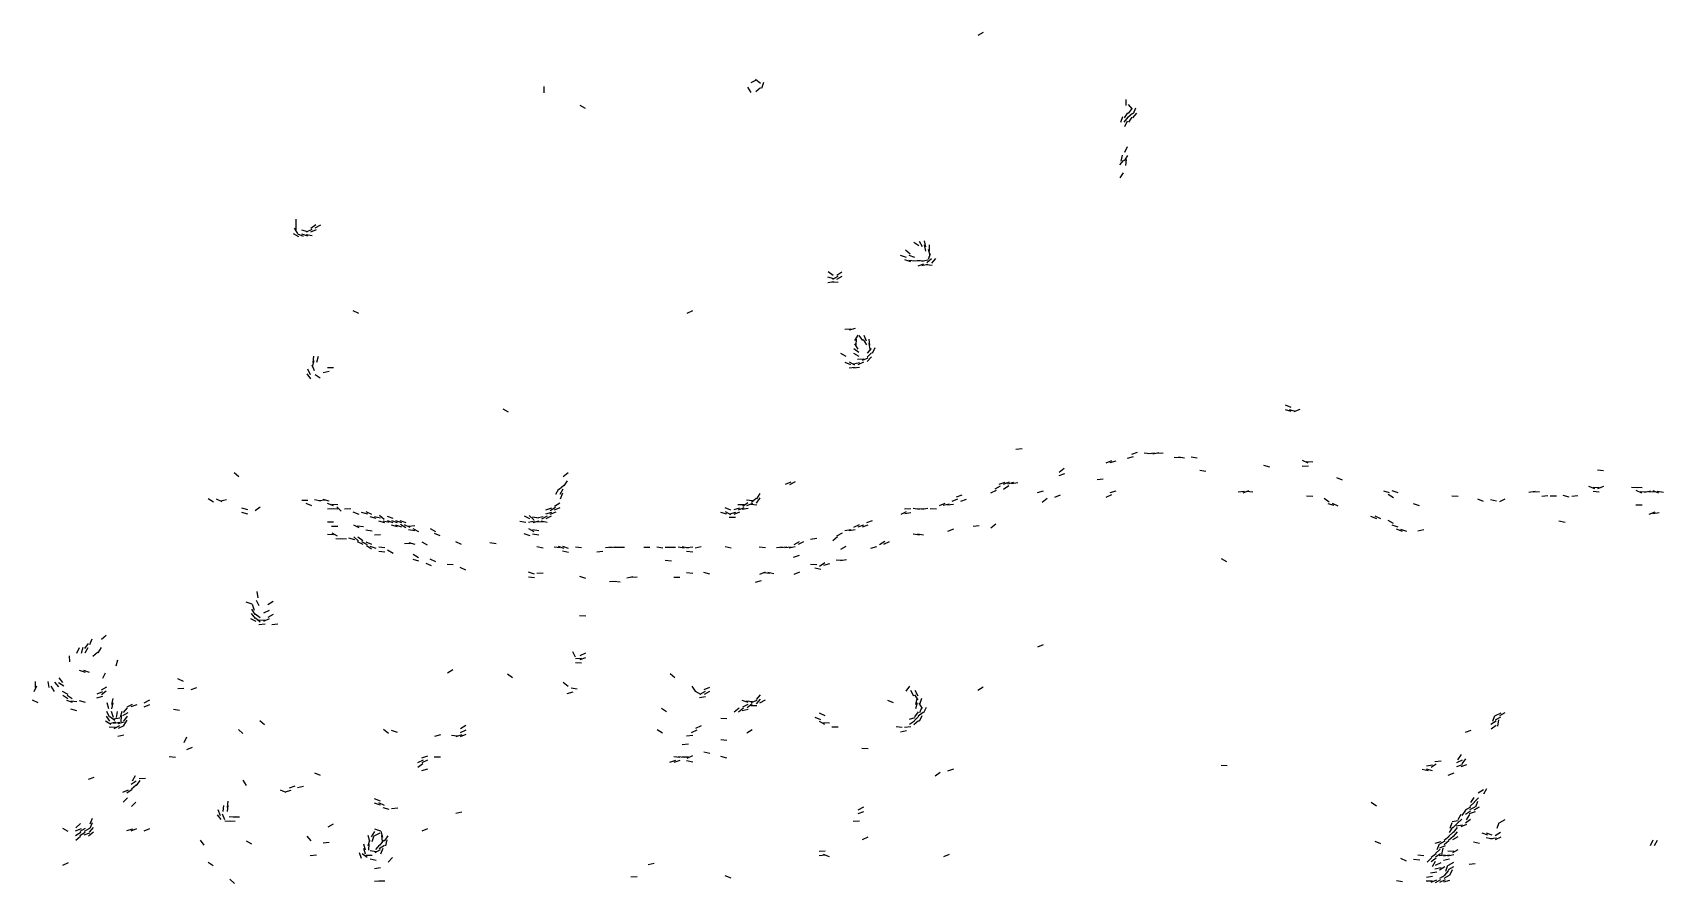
# Model space of a CAD drawing. Extents: x -664598 to -661481, y -979343 to -976126.
# Drawn here: x -663048 to -662285, y -979342 to -978945 of the extents above; entities that cross this region are included whole.
import ezdxf

# ---------------------------------------------------------------- set-up
doc = ezdxf.new("R2010")
doc.units = 0

msp = doc.modelspace()

# ---------------------------------------------------------------- linework, layer by layer
at = {"layer": 'CLIFF'}
for p, q in [((-662603.603, -978944.553), (-662606.157, -978945.927)), ((-662712.19, -978967.862), (-662709.57, -978966.618)), ((-662710.037, -978966.366), (-662707.723, -978968.114)), ((-662706.407, -978967.869), (-662707.353, -978970.611)), ((-662808.885, -978972.69), (-662808.875, -978969.79)), ((-662712.116, -978972.472), (-662713.644, -978970.008)), ((-662707.762, -978970.316), (-662709.998, -978972.164)), ((-662789.612, -978979.943), (-662792.148, -978978.537)), ((-662536.043, -978982.056), (-662537.717, -978984.424)), ((-662536.94, -978975.791), (-662536.82, -978978.689)), ((-662533.762, -978982.316), (-662535.998, -978984.164)), ((-662535.803, -978978.122), (-662533.957, -978980.358)), ((-662534.003, -978980.085), (-662535.757, -978982.395)), ((-662531.927, -978982.148), (-662533.833, -978984.332)), ((-662532.32, -978979.903), (-662533.44, -978982.577)), ((-662538.362, -978983.886), (-662539.398, -978986.594)), ((-662535.973, -978984.108), (-662537.787, -978986.372)), ((-662536.304, -978985.909), (-662537.456, -978988.571)), ((-662534.114, -978984.009), (-662535.646, -978986.471)), ((-662536.23, -978997.944), (-662537.53, -979000.536)), ((-662537.988, -979004.097), (-662539.772, -979006.383)), ((-662538.551, -979001.828), (-662539.209, -979004.652)), ((-662536.128, -979002), (-662537.632, -979004.48)), ((-662536.665, -979003.806), (-662537.095, -979006.674)), ((-662538.056, -979010.047), (-662539.704, -979012.433)), ((-662924.115, -979038.472), (-662925.645, -979036.008)), ((-662924.9, -979036.69), (-662924.86, -979033.79)), ((-662924.877, -979034.69), (-662924.883, -979031.79)), ((-662915.699, -979034.399), (-662918.061, -979036.081)), ((-662913.615, -979034.532), (-662916.145, -979035.948)), ((-662923.606, -979039.932), (-662926.154, -979038.548)), ((-662921.54, -979039.794), (-662924.22, -979038.686)), ((-662919.477, -979037.605), (-662922.283, -979036.875)), ((-662919.497, -979039.677), (-662922.263, -979038.803)), ((-662917.447, -979039.461), (-662920.313, -979039.019)), ((-662917.562, -979036.635), (-662920.198, -979037.845)), ((-662915.527, -979036.718), (-662918.233, -979037.762)), ((-662636.087, -979042.436), (-662633.673, -979044.044)), ((-662633.587, -979041.974), (-662632.173, -979044.506)), ((-662631.169, -979041.819), (-662630.591, -979044.661)), ((-662631.14, -979043.813), (-662630.62, -979046.667)), ((-662628.902, -979043.79), (-662628.858, -979046.69)), ((-662639.513, -979049.724), (-662642.247, -979048.756)), ((-662637.501, -979051.688), (-662640.259, -979050.792)), ((-662637.767, -979048.169), (-662639.993, -979046.311)), ((-662635.439, -979051.398), (-662638.321, -979051.082)), ((-662635.505, -979049.702), (-662638.255, -979048.778)), ((-662633.432, -979051.322), (-662636.328, -979051.158)), ((-662631.441, -979051.416), (-662634.319, -979051.064)), ((-662629.454, -979050.978), (-662632.306, -979051.502)), ((-662627.789, -979050.285), (-662629.971, -979052.195)), ((-662628.38, -979047.879), (-662629.38, -979050.601)), ((-662629.252, -979045.839), (-662628.508, -979048.641)), ((-662625.966, -979050.115), (-662627.794, -979052.365)), ((-662673.503, -979059.693), (-662676.257, -979058.787)), ((-662673.705, -979058.09), (-662676.055, -979056.39)), ((-662671.631, -979058.504), (-662674.129, -979059.976)), ((-662669.633, -979058.5), (-662672.127, -979059.98)), ((-662669.649, -979056.473), (-662672.111, -979058.007)), ((-662631.533, -979052.704), (-662634.227, -979053.776)), ((-662629.475, -979052.882), (-662632.285, -979053.598)), ((-662627.439, -979053.399), (-662630.321, -979053.081)), ((-662673.447, -979061.017), (-662676.313, -979061.463)), ((-662671.431, -979061.295), (-662674.329, -979061.185)), ((-662895.562, -979075.844), (-662898.198, -979074.636)), ((-662739.583, -979074.592), (-662742.177, -979075.888)), ((-662665.431, -979083.2), (-662668.329, -979083.28)), ((-662663.486, -979082.839), (-662666.274, -979083.641)), ((-662663.644, -979088.473), (-662662.116, -979086.007)), ((-662662.986, -979090.686), (-662662.774, -979087.794)), ((-662661.728, -979086.064), (-662660.032, -979088.416)), ((-662659.655, -979088.014), (-662658.105, -979090.466)), ((-662659.472, -979085.916), (-662658.288, -979088.564)), ((-662657.1, -979089.807), (-662656.66, -979092.673)), ((-662657.048, -979087.8), (-662656.712, -979090.68)), ((-662917.04, -979098.681), (-662916.72, -979095.799)), ((-662915.205, -979098.653), (-662914.555, -979095.827)), ((-662667.606, -979095.931), (-662670.154, -979094.549)), ((-662661.643, -979095.997), (-662664.117, -979094.483)), ((-662661.705, -979094.09), (-662664.055, -979092.39)), ((-662662.069, -979092.442), (-662663.691, -979090.038)), ((-662659.431, -979097.182), (-662662.329, -979097.298)), ((-662657.516, -979096.747), (-662660.244, -979097.733)), ((-662655.856, -979094.213), (-662657.904, -979096.267)), ((-662655.904, -979096.168), (-662657.856, -979098.312)), ((-662655.939, -979092.137), (-662657.821, -979094.343)), ((-662654.247, -979091.936), (-662655.513, -979094.544)), ((-662918.026, -979106.412), (-662919.734, -979104.068)), ((-662918.266, -979104.554), (-662919.494, -979101.926)), ((-662916.287, -979102.563), (-662917.473, -979099.917)), ((-662917.224, -979100.648), (-662916.536, -979097.832)), ((-662913.662, -979106.027), (-662916.098, -979104.453)), ((-662909.474, -979102.885), (-662912.286, -979103.595)), ((-662907.43, -979101.253), (-662910.33, -979101.227)), ((-662665.547, -979099.812), (-662668.213, -979098.668)), ((-662663.436, -979101.108), (-662666.324, -979101.372)), ((-662663.616, -979099.95), (-662666.144, -979098.53)), ((-662661.441, -979101.064), (-662664.319, -979101.416)), ((-662661.455, -979098.972), (-662664.305, -979099.508)), ((-662659.563, -979098.633), (-662662.197, -979099.847)), ((-662459.542, -979119.798), (-662462.218, -979118.682)), ((-662825.637, -979121.986), (-662828.123, -979120.494)), ((-662459.499, -979121.682), (-662462.261, -979120.798)), ((-662457.471, -979121.583), (-662460.289, -979120.897)), ((-662455.522, -979120.731), (-662458.238, -979121.749)), ((-662585.439, -979139.081), (-662588.321, -979139.399)), ((-662533.475, -979142.883), (-662536.285, -979143.597)), ((-662531.505, -979140.779), (-662534.255, -979141.701)), ((-662525.437, -979141.386), (-662528.323, -979141.094)), ((-662523.438, -979141.083), (-662526.322, -979141.397)), ((-662521.469, -979140.906), (-662524.291, -979141.574)), ((-662519.431, -979141.197), (-662522.329, -979141.283)), ((-662511.432, -979143.322), (-662514.328, -979143.158)), ((-662509.453, -979143.496), (-662512.307, -979142.984)), ((-662503.46, -979143.535), (-662506.3, -979142.945)), ((-662951.784, -979152.189), (-662953.976, -979150.291)), ((-662797.741, -979150.343), (-662800.019, -979152.137)), ((-662565.496, -979150.806), (-662568.264, -979151.674)), ((-662565.73, -979148.357), (-662568.03, -979150.123)), ((-662543.557, -979144.647), (-662546.203, -979145.833)), ((-662541.475, -979144.88), (-662544.285, -979145.6)), ((-662502.31, -979148.998), (-662499.45, -979149.482)), ((-662469.484, -979147.63), (-662472.276, -979146.85)), ((-662451.431, -979147.194), (-662454.329, -979147.286)), ((-662451.569, -979145.86), (-662454.191, -979144.62)), ((-662449.432, -979145.311), (-662452.328, -979145.169)), ((-662313.439, -979149.401), (-662316.321, -979149.079)), ((-662802.164, -979157.979), (-662803.596, -979160.501)), ((-662799.772, -979156.305), (-662801.988, -979158.175)), ((-662800.158, -979157.983), (-662801.602, -979160.497)), ((-662798.099, -979154.018), (-662799.661, -979156.462)), ((-662693.545, -979154.673), (-662696.215, -979155.807)), ((-662691.579, -979154.6), (-662694.181, -979155.88)), ((-662595.579, -979156.6), (-662598.181, -979157.88)), ((-662593.509, -979154.769), (-662596.251, -979155.711)), ((-662591.52, -979154.736), (-662594.24, -979155.744)), ((-662591.67, -979156.442), (-662594.09, -979158.038)), ((-662589.476, -979154.876), (-662592.284, -979155.604)), ((-662587.444, -979155.037), (-662590.316, -979155.443)), ((-662550.325, -979153.361), (-662547.435, -979153.119)), ((-662435.531, -979153.772), (-662438.229, -979152.708)), ((-662317.514, -979157.725), (-662320.246, -979156.755)), ((-662315.433, -979157.334), (-662318.327, -979157.146)), ((-662313.521, -979156.735), (-662316.239, -979157.745)), ((-662297.432, -979157.313), (-662300.328, -979157.167)), ((-662295.433, -979157.331), (-662298.327, -979157.149)), ((-662963.62, -979163.958), (-662966.14, -979162.522)), ((-662959.548, -979163.813), (-662962.212, -979162.667)), ((-662957.479, -979162.866), (-662960.281, -979163.614)), ((-662919.43, -979163.225), (-662922.33, -979163.255)), ((-662917.552, -979165.822), (-662920.208, -979164.658)), ((-662913.454, -979163.504), (-662916.306, -979162.976)), ((-662911.435, -979163.12), (-662914.325, -979163.36)), ((-662909.481, -979163.619), (-662912.279, -979162.861)), ((-662907.531, -979165.772), (-662910.229, -979164.708)), ((-662905.433, -979165.339), (-662908.327, -979165.141)), ((-662801.637, -979164.493), (-662804.123, -979165.987)), ((-662800.348, -979159.891), (-662801.412, -979162.589)), ((-662715.43, -979165.24), (-662718.33, -979165.24)), ((-662713.711, -979164.382), (-662716.049, -979166.098)), ((-662711.443, -979163.436), (-662714.317, -979163.044)), ((-662711.542, -979164.68), (-662714.218, -979165.8)), ((-662709.437, -979165.386), (-662712.323, -979165.094)), ((-662709.794, -979162.28), (-662711.966, -979164.2)), ((-662708.057, -979162.047), (-662709.703, -979164.433)), ((-662708.137, -979159.995), (-662709.623, -979162.485)), ((-662621.551, -979164.66), (-662624.209, -979165.82)), ((-662619.471, -979164.897), (-662622.289, -979165.583)), ((-662617.442, -979165.057), (-662620.318, -979165.423)), ((-662615.538, -979162.691), (-662618.222, -979163.789)), ((-662613.522, -979160.731), (-662616.238, -979161.749)), ((-662611.525, -979162.724), (-662614.235, -979163.756)), ((-662597.589, -979158.579), (-662600.171, -979159.901)), ((-662575.473, -979158.888), (-662578.287, -979159.592)), ((-662573.742, -979162.342), (-662576.018, -979164.138)), ((-662567.539, -979160.687), (-662570.221, -979161.793)), ((-662543.552, -979160.657), (-662546.208, -979161.823)), ((-662541.475, -979158.88), (-662544.285, -979159.6)), ((-662481.442, -979159.053), (-662484.318, -979159.427)), ((-662479.543, -979158.68), (-662482.217, -979159.8)), ((-662477.439, -979159.404), (-662480.321, -979159.076)), ((-662449.432, -979161.313), (-662452.328, -979161.167)), ((-662441.71, -979164.097), (-662444.05, -979162.383)), ((-662439.489, -979165.65), (-662442.271, -979164.83)), ((-662437.579, -979165.881), (-662440.181, -979164.599)), ((-662413.487, -979159.644), (-662416.273, -979158.836)), ((-662411.626, -979161.969), (-662414.134, -979160.511)), ((-662409.509, -979159.713), (-662412.251, -979158.767)), ((-662399.503, -979165.693), (-662402.257, -979164.787)), ((-662381.431, -979161.305), (-662384.329, -979161.175)), ((-662369.535, -979163.781), (-662372.225, -979162.699)), ((-662363.464, -979163.551), (-662366.296, -979162.929)), ((-662359.586, -979162.586), (-662362.174, -979163.894)), ((-662345.447, -979159.018), (-662348.313, -979159.462)), ((-662343.431, -979159.198), (-662346.329, -979159.282)), ((-662339.443, -979161.047), (-662342.317, -979161.433)), ((-662335.43, -979161.214), (-662338.33, -979161.266)), ((-662329.486, -979161.639), (-662332.274, -979160.841)), ((-662325.442, -979161.051), (-662328.318, -979161.429)), ((-662315.439, -979159.405), (-662318.321, -979159.075)), ((-662298.33, -979165.24), (-662295.43, -979165.24)), ((-662295.557, -979159.834), (-662298.203, -979158.646)), ((-662293.433, -979159.333), (-662296.327, -979159.147)), ((-662291.466, -979158.918), (-662294.294, -979159.562)), ((-662289.432, -979159.155), (-662292.328, -979159.325)), ((-662287.527, -979159.763), (-662290.233, -979158.717)), ((-662285.453, -979159.496), (-662288.307, -979158.984)), ((-662947.468, -979167.572), (-662950.292, -979166.908)), ((-662947.493, -979169.661), (-662950.267, -979168.819)), ((-662941.716, -979166.375), (-662944.044, -979168.105)), ((-662910.33, -979173.227), (-662907.43, -979173.253)), ((-662907.431, -979167.192), (-662910.329, -979167.288)), ((-662905.43, -979167.261), (-662908.33, -979167.219)), ((-662903.868, -979168.279), (-662905.892, -979166.201)), ((-662899.43, -979167.225), (-662902.33, -979167.255)), ((-662895.517, -979169.734), (-662898.243, -979168.746)), ((-662891.468, -979169.568), (-662894.292, -979168.912)), ((-662889.569, -979169.86), (-662892.191, -979168.62)), ((-662887.484, -979171.63), (-662890.276, -979170.85)), ((-662885.46, -979171.535), (-662888.3, -979170.945)), ((-662883.487, -979173.644), (-662886.273, -979172.836)), ((-662883.766, -979172.168), (-662885.994, -979170.312)), ((-662881.465, -979173.559), (-662884.295, -979172.921)), ((-662879.489, -979173.649), (-662882.271, -979172.831)), ((-662879.519, -979171.739), (-662882.241, -979170.741)), ((-662877.508, -979173.709), (-662880.252, -979172.771)), ((-662875.5, -979173.685), (-662878.26, -979172.795)), ((-662873.491, -979173.656), (-662876.269, -979172.824)), ((-662817.449, -979173.474), (-662820.311, -979173.006)), ((-662815.589, -979171.899), (-662818.171, -979170.581)), ((-662813.456, -979172.966), (-662816.304, -979173.514)), ((-662813.839, -979172.25), (-662815.921, -979170.23)), ((-662811.445, -979171.45), (-662814.315, -979171.03)), ((-662811.487, -979172.838), (-662814.273, -979173.642)), ((-662809.433, -979173.329), (-662812.327, -979173.151)), ((-662809.462, -979170.936), (-662812.298, -979171.544)), ((-662807.466, -979173.559), (-662810.294, -979172.921)), ((-662807.599, -979170.561), (-662810.161, -979171.919)), ((-662805.498, -979168.8), (-662808.262, -979169.68)), ((-662805.506, -979166.775), (-662808.254, -979167.705)), ((-662805.584, -979170.589), (-662808.176, -979171.891)), ((-662803.537, -979168.693), (-662806.223, -979169.787)), ((-662803.664, -979166.45), (-662806.096, -979168.03)), ((-662801.538, -979166.691), (-662804.222, -979167.789)), ((-662723.472, -979169.588), (-662726.288, -979168.892)), ((-662721.552, -979167.821), (-662724.208, -979166.659)), ((-662721.612, -979169.944), (-662724.148, -979168.536)), ((-662719.43, -979171.247), (-662722.33, -979171.233)), ((-662719.47, -979168.903), (-662722.29, -979169.577)), ((-662717.502, -979166.79), (-662720.258, -979167.69)), ((-662717.559, -979168.642), (-662720.201, -979169.838)), ((-662715.54, -979166.685), (-662718.22, -979167.795)), ((-662713.456, -979166.967), (-662716.304, -979167.513)), ((-662655.513, -979172.757), (-662658.247, -979173.723)), ((-662639.575, -979168.608), (-662642.185, -979169.872)), ((-662637.436, -979167.105), (-662640.324, -979167.375)), ((-662637.442, -979169.054), (-662640.318, -979169.426)), ((-662633.441, -979167.422), (-662636.319, -979167.058)), ((-662631.432, -979167.156), (-662634.328, -979167.324)), ((-662629.456, -979166.967), (-662632.304, -979167.513)), ((-662625.43, -979167.272), (-662628.33, -979167.208)), ((-662419.53, -979171.769), (-662422.23, -979170.711)), ((-662417.568, -979171.857), (-662420.192, -979170.623)), ((-662411.607, -979173.934), (-662414.153, -979172.546)), ((-662331.454, -979173.505), (-662334.306, -979172.975)), ((-662289.524, -979168.727), (-662292.236, -979169.753)), ((-662287.449, -979169.004), (-662290.311, -979169.476)), ((-662907.436, -979179.376), (-662910.324, -979179.104)), ((-662908.329, -979175.176), (-662905.431, -979175.304)), ((-662905.644, -979179.998), (-662908.116, -979178.482)), ((-662903.431, -979181.278), (-662906.329, -979181.202)), ((-662901.432, -979181.318), (-662904.328, -979181.162)), ((-662897.5, -979181.684), (-662900.26, -979180.796)), ((-662898.177, -979174.591), (-662895.583, -979175.889)), ((-662895.797, -979182.204), (-662897.963, -979180.276)), ((-662896.326, -979175.131), (-662893.434, -979175.349)), ((-662893.711, -979182.098), (-662896.049, -979180.382)), ((-662892.314, -979177.025), (-662889.446, -979177.455)), ((-662888.326, -979179.346), (-662885.434, -979179.134)), ((-662877.485, -979175.634), (-662880.275, -979174.846)), ((-662875.514, -979175.725), (-662878.246, -979174.755)), ((-662873.644, -979175.998), (-662876.116, -979174.482)), ((-662871.564, -979175.849), (-662874.196, -979174.631)), ((-662869.433, -979175.145), (-662872.327, -979175.335)), ((-662869.452, -979177.493), (-662872.308, -979176.987)), ((-662867.611, -979177.942), (-662870.149, -979176.538)), ((-662859.629, -979177.974), (-662862.131, -979176.506)), ((-662857.534, -979179.779), (-662860.226, -979178.701)), ((-662815.512, -979179.721), (-662818.248, -979178.759)), ((-662813.605, -979177.931), (-662816.155, -979176.549)), ((-662811.444, -979179.442), (-662814.316, -979179.038)), ((-662811.449, -979177.473), (-662814.311, -979177.007)), ((-662681.446, -979181.026), (-662684.314, -979181.454)), ((-662671.768, -979180.309), (-662673.992, -979182.171)), ((-662669.586, -979178.585), (-662672.174, -979179.895)), ((-662665.454, -979176.977), (-662668.306, -979177.503)), ((-662663.447, -979177.016), (-662666.313, -979177.464)), ((-662661.571, -979174.616), (-662664.189, -979175.864)), ((-662659.517, -979174.747), (-662662.243, -979175.733)), ((-662657.511, -979174.763), (-662660.249, -979175.717)), ((-662633.44, -979179.413), (-662636.32, -979179.067)), ((-662631.441, -979179.42), (-662634.319, -979179.06)), ((-662617.543, -979176.678), (-662620.217, -979177.802)), ((-662605.436, -979175.11), (-662608.324, -979175.37)), ((-662597.734, -979174.351), (-662600.026, -979176.129)), ((-662409.524, -979175.753), (-662412.236, -979174.727)), ((-662407.525, -979177.755), (-662410.235, -979176.725)), ((-662405.515, -979177.731), (-662408.245, -979176.749)), ((-662397.458, -979176.958), (-662400.302, -979177.522)), ((-662893.561, -979183.843), (-662896.199, -979182.637)), ((-662891.595, -979183.912), (-662894.165, -979182.568)), ((-662889.546, -979183.807), (-662892.214, -979182.673)), ((-662889.665, -979186.032), (-662892.095, -979184.448)), ((-662887.505, -979185.7), (-662890.255, -979184.78)), ((-662883.434, -979187.353), (-662886.326, -979187.127)), ((-662883.439, -979185.402), (-662886.321, -979185.078)), ((-662879.621, -979187.96), (-662882.139, -979186.52)), ((-662874.329, -979183.303), (-662871.431, -979183.177)), ((-662872.287, -979182.888), (-662869.473, -979183.592)), ((-662867.632, -979189.979), (-662870.128, -979188.501)), ((-662866.162, -979182.563), (-662863.598, -979183.917)), ((-662847.583, -979183.888), (-662850.177, -979182.592)), ((-662831.448, -979183.47), (-662834.312, -979183.01)), ((-662809.457, -979185.518), (-662812.303, -979184.962)), ((-662801.443, -979185.435), (-662804.317, -979185.045)), ((-662799.514, -979185.728), (-662802.246, -979184.752)), ((-662797.48, -979187.617), (-662800.28, -979186.863)), ((-662797.498, -979185.678), (-662800.262, -979184.802)), ((-662791.445, -979185.451), (-662794.315, -979185.029)), ((-662781.442, -979187.055), (-662784.318, -979187.425)), ((-662777.439, -979185.08), (-662780.321, -979185.4)), ((-662775.433, -979185.141), (-662778.327, -979185.339)), ((-662773.431, -979185.184), (-662776.329, -979185.296)), ((-662771.431, -979185.186), (-662774.329, -979185.294)), ((-662759.431, -979185.189), (-662762.329, -979185.291)), ((-662753.449, -979185.473), (-662756.311, -979185.007)), ((-662749.43, -979185.243), (-662752.33, -979185.237)), ((-662747.43, -979185.211), (-662750.33, -979185.269)), ((-662743.448, -979185.468), (-662746.312, -979185.012)), ((-662741.452, -979185.494), (-662744.308, -979184.986)), ((-662739.436, -979187.376), (-662742.324, -979187.104)), ((-662739.445, -979185.031), (-662742.315, -979185.449)), ((-662735.454, -979184.977), (-662738.306, -979185.503)), ((-662721.478, -979185.609), (-662724.282, -979184.871)), ((-662705.436, -979185.377), (-662708.324, -979185.103)), ((-662697.445, -979185.034), (-662700.315, -979185.446)), ((-662695.435, -979185.126), (-662698.325, -979185.354)), ((-662693.44, -979185.074), (-662696.32, -979185.406)), ((-662691.466, -979184.92), (-662694.294, -979185.56)), ((-662692.261, -979189.681), (-662689.499, -979188.799)), ((-662689.608, -979182.544), (-662692.152, -979183.936)), ((-662687.571, -979182.616), (-662690.189, -979183.864)), ((-662670.143, -979185.952), (-662667.617, -979184.528)), ((-662653.481, -979184.859), (-662656.279, -979185.621)), ((-662649.665, -979182.449), (-662652.095, -979184.031)), ((-662647.555, -979182.651), (-662650.205, -979183.829)), ((-662867.489, -979191.649), (-662870.271, -979190.831)), ((-662861.561, -979193.842), (-662864.199, -979192.638)), ((-662859.572, -979191.866), (-662862.188, -979190.614)), ((-662851.436, -979193.367), (-662854.324, -979193.113)), ((-662845.566, -979195.853), (-662848.194, -979194.627)), ((-662752.322, -979191.085), (-662749.438, -979191.395)), ((-662681.433, -979193.336), (-662684.327, -979193.144)), ((-662679.458, -979195.526), (-662682.302, -979194.954)), ((-662677.671, -979192.44), (-662680.089, -979194.04)), ((-662675.485, -979192.843), (-662678.275, -979193.637)), ((-662669.43, -979191.27), (-662672.33, -979191.21)), ((-662667.45, -979191.003), (-662670.31, -979191.477)), ((-662489.595, -979191.912), (-662492.165, -979190.568)), ((-662813.441, -979199.418), (-662816.319, -979199.062)), ((-662813.523, -979197.751), (-662816.237, -979196.729)), ((-662809.431, -979197.179), (-662812.329, -979197.301)), ((-662789.517, -979199.736), (-662792.243, -979198.744)), ((-662775.431, -979201.179), (-662778.329, -979201.301)), ((-662773.44, -979201.412), (-662776.32, -979201.068)), ((-662767.451, -979198.995), (-662770.309, -979199.485)), ((-662765.432, -979199.166), (-662768.328, -979199.314)), ((-662745.43, -979199.23), (-662748.33, -979199.25)), ((-662739.434, -979197.346), (-662742.326, -979197.134)), ((-662731.479, -979197.613), (-662734.281, -979196.867)), ((-662707.486, -979200.842), (-662710.274, -979201.638)), ((-662705.533, -979196.703), (-662708.227, -979197.777)), ((-662703.435, -979197.362), (-662706.325, -979197.118)), ((-662701.453, -979197.498), (-662704.307, -979196.982)), ((-662689.529, -979196.712), (-662692.231, -979197.768)), ((-662945.494, -979211.667), (-662948.266, -979210.813)), ((-662944.435, -979214.62), (-662945.325, -979211.86)), ((-662942.21, -979212.526), (-662943.55, -979209.954)), ((-662942.652, -979208.672), (-662943.108, -979205.808)), ((-662935.622, -979210.518), (-662938.138, -979211.962)), ((-662943.574, -979219.869), (-662946.186, -979218.611)), ((-662943.962, -979218.362), (-662945.798, -979216.118)), ((-662944.105, -979216.466), (-662945.655, -979214.014)), ((-662941.69, -979218.068), (-662944.07, -979216.412)), ((-662941.762, -979220.163), (-662943.998, -979218.317)), ((-662939.432, -979219.325), (-662942.328, -979219.155)), ((-662937.56, -979218.639), (-662940.2, -979219.841)), ((-662937.563, -979214.634), (-662940.197, -979215.846)), ((-662935.633, -979216.5), (-662938.127, -979217.98)), ((-662789.432, -979217.323), (-662792.328, -979217.157)), ((-663013.784, -979226.29), (-663015.976, -979228.19)), ((-662939.436, -979221.106), (-662942.324, -979221.374)), ((-662933.439, -979221.075), (-662936.321, -979221.405)), ((-663027.47, -979234.565), (-663026.29, -979231.915)), ((-663025.276, -979234.635), (-663024.484, -979231.845)), ((-663023.709, -979232.429), (-663022.051, -979230.051)), ((-663023.565, -979234.518), (-663022.195, -979231.962)), ((-663021.356, -979230.61), (-663020.404, -979227.87)), ((-663017.783, -979234.292), (-663019.977, -979236.188)), ((-663016.099, -979232.018), (-663017.661, -979234.462)), ((-662794.241, -979236.542), (-662795.519, -979233.938)), ((-662789.546, -979234.671), (-662792.214, -979235.809)), ((-662575.556, -979230.649), (-662578.204, -979231.831)), ((-663030.837, -979238.689), (-663030.923, -979235.791)), ((-663008.468, -979237.85), (-663009.292, -979240.63)), ((-662791.433, -979237.151), (-662794.327, -979237.329)), ((-662791.434, -979239.346), (-662794.326, -979239.134)), ((-662789.526, -979236.722), (-662792.234, -979237.758)), ((-663047.485, -979252.558), (-663046.275, -979249.922)), ((-663046.857, -979250.69), (-663046.903, -979247.79)), ((-663041.143, -979247.814), (-663040.617, -979250.666)), ((-663039.622, -979249.994), (-663038.138, -979252.486)), ((-663035.972, -979250.37), (-663037.788, -979248.11)), ((-663033.632, -979249.978), (-663036.128, -979248.502)), ((-663034.005, -979248.396), (-663035.755, -979246.084)), ((-663023.512, -979243.721), (-663026.248, -979242.759)), ((-663021.514, -979243.727), (-663024.246, -979242.753)), ((-663014.2, -979243.959), (-663015.56, -979246.521)), ((-662977.561, -979247.843), (-662980.199, -979246.637)), ((-662851.651, -979242.47), (-662854.109, -979244.01)), ((-662823.702, -979246.086), (-662826.058, -979244.394)), ((-662797.774, -979250.178), (-662799.986, -979248.302)), ((-662747.761, -979246.162), (-662749.999, -979244.318)), ((-662738.076, -979252.446), (-662739.684, -979250.034)), ((-662638.017, -979250.075), (-662639.743, -979252.405)), ((-663045.568, -979257.856), (-663048.192, -979256.624)), ((-663031.617, -979253.953), (-663034.143, -979252.527)), ((-663031.666, -979256.033), (-663034.094, -979254.447)), ((-663029.502, -979257.691), (-663032.258, -979256.789)), ((-663029.654, -979256.014), (-663032.106, -979254.466)), ((-663027.442, -979257.426), (-663030.318, -979257.054)), ((-663023.475, -979257.6), (-663026.285, -979256.88)), ((-663015.481, -979254.858), (-663018.279, -979255.622)), ((-663015.536, -979252.697), (-663018.224, -979253.783)), ((-663013.628, -979250.509), (-663016.132, -979251.971)), ((-663013.731, -979252.355), (-663016.029, -979254.125)), ((-663011.166, -979258.661), (-663010.594, -979255.819)), ((-662993.598, -979256.563), (-662996.162, -979257.917)), ((-662977.432, -979251.165), (-662980.328, -979251.315)), ((-662971.511, -979250.763), (-662974.249, -979251.717)), ((-662795.476, -979252.877), (-662798.284, -979253.603)), ((-662793.446, -979251.456), (-662796.314, -979251.024)), ((-662735.596, -979253.913), (-662738.164, -979252.567)), ((-662733.458, -979254.955), (-662736.302, -979255.525)), ((-662733.584, -979252.59), (-662736.176, -979253.89)), ((-662731.547, -979250.669), (-662734.213, -979251.811)), ((-662731.587, -979252.583), (-662734.173, -979253.897)), ((-662713.493, -979257.662), (-662716.267, -979256.818)), ((-662711.44, -979257.408), (-662714.32, -979257.072)), ((-662709.535, -979256.699), (-662712.225, -979257.781)), ((-662707.939, -979254.137), (-662709.821, -979256.343)), ((-662707.947, -979256.13), (-662709.813, -979258.35)), ((-662705.599, -979256.561), (-662708.161, -979257.919)), ((-662645.542, -979257.798), (-662648.218, -979256.682)), ((-662637.541, -979251.95), (-662636.219, -979254.53)), ((-662635.663, -979254.019), (-662634.097, -979256.461)), ((-662635.53, -979251.944), (-662634.23, -979254.536)), ((-662634.577, -979255.822), (-662635.183, -979258.658)), ((-662632.421, -979255.864), (-662633.339, -979258.616)), ((-662603.673, -979250.437), (-662606.087, -979252.043)), ((-663027.48, -979261.617), (-663030.28, -979260.863)), ((-663012.124, -979266.478), (-663013.636, -979264.002)), ((-663012.293, -979264.566), (-663013.467, -979261.914)), ((-663012.495, -979260.638), (-663013.265, -979257.842)), ((-663009.749, -979266.148), (-663012.011, -979264.332)), ((-663010.409, -979264.611), (-663011.351, -979261.869)), ((-663011.176, -979260.66), (-663010.584, -979257.82)), ((-663007.445, -979265.031), (-663010.315, -979265.449)), ((-663008.625, -979261.813), (-663009.135, -979264.667)), ((-663006.487, -979261.844), (-663007.273, -979264.636)), ((-663006.796, -979263.792), (-663006.964, -979266.688)), ((-663003.6, -979262.558), (-663006.16, -979263.922)), ((-663003.984, -979260.1), (-663005.776, -979262.38)), ((-663004.012, -979264.078), (-663005.748, -979266.402)), ((-663001.561, -979258.637), (-663004.199, -979259.843)), ((-662999.501, -979258.793), (-663002.259, -979259.687)), ((-662993.537, -979258.694), (-662996.223, -979259.786)), ((-662979.448, -979261.47), (-662982.312, -979261.01)), ((-662751.676, -979262.048), (-662754.084, -979260.432)), ((-662723.431, -979265.282), (-662726.329, -979265.198)), ((-662717.746, -979260.336), (-662720.014, -979262.144)), ((-662715.748, -979260.334), (-662718.012, -979262.146)), ((-662713.462, -979260.935), (-662716.298, -979261.545)), ((-662713.607, -979258.546), (-662716.153, -979259.934)), ((-662711.717, -979258.374), (-662714.043, -979260.106)), ((-662709.43, -979259.26), (-662712.33, -979259.22)), ((-662679.523, -979265.75), (-662682.237, -979264.73)), ((-662677.57, -979263.861), (-662680.19, -979262.619)), ((-662635.493, -979264.817), (-662638.267, -979265.663)), ((-662633.865, -979264.205), (-662635.895, -979266.275)), ((-662634.051, -979262.05), (-662635.709, -979264.43)), ((-662634.549, -979257.828), (-662635.211, -979260.652)), ((-662631.712, -979262.381), (-662634.048, -979264.099)), ((-662633.643, -979258.007), (-662632.117, -979260.473)), ((-662632.301, -979263.911), (-662633.459, -979266.569)), ((-662632.324, -979259.901), (-662633.436, -979262.579)), ((-662630.205, -979259.957), (-662631.555, -979262.523)), ((-662364.366, -979263.884), (-662365.394, -979266.596)), ((-662361.558, -979262.644), (-662364.202, -979263.836)), ((-662361.62, -979264.522), (-662364.14, -979265.958)), ((-662359.624, -979262.515), (-662362.136, -979263.965)), ((-663011.663, -979268.028), (-663014.097, -979266.452)), ((-663009.432, -979269.319), (-663012.328, -979269.161)), ((-663009.468, -979266.908), (-663012.292, -979267.572)), ((-663007.445, -979267.029), (-663010.315, -979267.451)), ((-663007.612, -979268.537), (-663010.148, -979269.943)), ((-663005.456, -979272.965), (-663008.304, -979273.515)), ((-663005.501, -979266.793), (-663008.259, -979267.687)), ((-663005.56, -979268.639), (-663008.2, -979269.841)), ((-663004.124, -979266.003), (-663005.636, -979268.477)), ((-662949.806, -979272.214), (-662951.954, -979270.266)), ((-662939.767, -979268.169), (-662941.993, -979266.311)), ((-662881.732, -979272.126), (-662884.028, -979270.354)), ((-662877.495, -979271.669), (-662880.265, -979270.811)), ((-662857.487, -979272.837), (-662860.273, -979273.643)), ((-662847.49, -979272.829), (-662850.27, -979273.651)), ((-662845.535, -979272.698), (-662848.225, -979273.782)), ((-662845.578, -979270.602), (-662848.182, -979271.878)), ((-662845.642, -979268.486), (-662848.118, -979269.994)), ((-662753.627, -979271.969), (-662756.133, -979270.511)), ((-662737.584, -979270.591), (-662740.176, -979271.889)), ((-662735.564, -979268.632), (-662738.196, -979269.848)), ((-662711.685, -979270.419), (-662714.075, -979272.061)), ((-662677.595, -979267.911), (-662680.165, -979266.569)), ((-662675.432, -979267.316), (-662678.328, -979267.164)), ((-662671.43, -979269.224), (-662674.33, -979269.256)), ((-662641.441, -979269.42), (-662644.319, -979269.06)), ((-662639.477, -979270.873), (-662642.283, -979271.607)), ((-662637.439, -979269.075), (-662640.321, -979269.405)), ((-662635.659, -979266.458), (-662638.101, -979268.022)), ((-662633.774, -979266.303), (-662635.986, -979268.177)), ((-662375.529, -979270.714), (-662378.231, -979271.766)), ((-662363.65, -979266.472), (-662366.11, -979268.008)), ((-662363.696, -979268.403), (-662366.064, -979270.077)), ((-662362.65, -979265.808), (-662363.11, -979268.672)), ((-662976.269, -979273.925), (-662977.491, -979276.555)), ((-662973.539, -979278.689), (-662976.221, -979279.791)), ((-662849.435, -979273.366), (-662852.325, -979273.114)), ((-662741.438, -979277.086), (-662744.322, -979277.394)), ((-662739.442, -979273.051), (-662742.318, -979273.429)), ((-662723.438, -979275.396), (-662726.322, -979275.084)), ((-662657.433, -979279.333), (-662660.327, -979279.147)), ((-662981.439, -979283.399), (-662984.321, -979283.081)), ((-662865.558, -979284.644), (-662868.202, -979285.836)), ((-662865.683, -979286.422), (-662868.077, -979288.058)), ((-662863.518, -979282.742), (-662866.242, -979283.738)), ((-662863.562, -979284.635), (-662866.198, -979285.845)), ((-662857.43, -979283.271), (-662860.33, -979283.209)), ((-662747.495, -979284.811), (-662750.265, -979285.669)), ((-662745.436, -979283.368), (-662748.324, -979283.112)), ((-662745.497, -979284.806), (-662748.263, -979285.674)), ((-662743.433, -979283.332), (-662746.327, -979283.148)), ((-662741.431, -979283.282), (-662744.329, -979283.198)), ((-662739.458, -979285.523), (-662742.302, -979284.957)), ((-662739.586, -979282.585), (-662742.174, -979283.895)), ((-662731.461, -979281.538), (-662734.299, -979280.942)), ((-662723.486, -979283.64), (-662726.274, -979282.84)), ((-662489.434, -979287.345), (-662492.326, -979287.135)), ((-662393.444, -979287.039), (-662396.316, -979287.441)), ((-662391.676, -979286.432), (-662394.084, -979288.048)), ((-662389.446, -979285.026), (-662392.314, -979285.454)), ((-662379.512, -979286.76), (-662382.248, -979287.72)), ((-662379.563, -979284.633), (-662382.197, -979285.847)), ((-662380.043, -979282.056), (-662381.717, -979284.424)), ((-662377.509, -979286.768), (-662380.251, -979287.712)), ((-662378.023, -979284.071), (-662379.737, -979286.409)), ((-663019.501, -979292.791), (-663022.259, -979293.689)), ((-662999.689, -979294.414), (-663002.071, -979296.066)), ((-663000.154, -979291.985), (-663001.606, -979294.495)), ((-662998.02, -979294.072), (-662999.74, -979296.408)), ((-662995.431, -979293.186), (-662998.329, -979293.294)), ((-662948.109, -979296.468), (-662949.651, -979294.012)), ((-662913.529, -979291.766), (-662916.231, -979290.714)), ((-662863.472, -979288.894), (-662866.288, -979289.586)), ((-662623.758, -979290.322), (-662626.002, -979292.158)), ((-662617.504, -979288.783), (-662620.256, -979289.697)), ((-662395.465, -979289.555), (-662398.295, -979288.925)), ((-662393.474, -979289.593), (-662396.286, -979288.887)), ((-662383.532, -979290.706), (-662386.228, -979291.774)), ((-663003.538, -979298.691), (-663006.222, -979299.789)), ((-663003.875, -979302.195), (-663005.885, -979304.285)), ((-663001.705, -979298.39), (-663004.055, -979300.09)), ((-662999.758, -979296.321), (-663002.002, -979298.159)), ((-662929.549, -979299.815), (-662932.211, -979298.665)), ((-662927.476, -979298.876), (-662930.284, -979299.604)), ((-662925.489, -979296.831), (-662928.271, -979297.649)), ((-662921.474, -979296.884), (-662924.286, -979297.596)), ((-662885.533, -979303.777), (-662888.227, -979302.703)), ((-662374.089, -979302.025), (-662375.671, -979304.455)), ((-662371.879, -979302.191), (-662373.881, -979304.289)), ((-662369.634, -979298.499), (-662372.126, -979299.981)), ((-662368.108, -979298.012), (-662369.652, -979300.468)), ((-662999.84, -979304.23), (-663001.92, -979306.25)), ((-662959.969, -979312.368), (-662961.791, -979310.112)), ((-662960.39, -979310.605), (-662961.37, -979307.875)), ((-662958.327, -979312.58), (-662959.433, -979309.9)), ((-662958.998, -979308.685), (-662958.762, -979305.795)), ((-662957.059, -979306.679), (-662956.701, -979303.801)), ((-662957.014, -979308.684), (-662956.746, -979305.796)), ((-662885.507, -979305.706), (-662888.253, -979304.774)), ((-662883.558, -979305.836), (-662886.202, -979304.644)), ((-662881.484, -979307.63), (-662884.276, -979306.85)), ((-662877.439, -979307.078), (-662880.321, -979307.402)), ((-662847.458, -979308.959), (-662850.302, -979309.521)), ((-662659.508, -979308.771), (-662662.252, -979309.709)), ((-662659.607, -979306.545), (-662662.153, -979307.935)), ((-662419.687, -979306.064), (-662422.073, -979304.416)), ((-662380.136, -979309.996), (-662381.624, -979312.484)), ((-662378.059, -979308.045), (-662379.701, -979310.435)), ((-662375.614, -979306.534), (-662378.146, -979307.946)), ((-662375.687, -979308.416), (-662378.073, -979310.064)), ((-662376.128, -979310), (-662377.632, -979312.48)), ((-662373.531, -979308.708), (-662376.229, -979309.772)), ((-662373.58, -979306.598), (-662376.18, -979307.882)), ((-662373.819, -979304.252), (-662375.941, -979306.228)), ((-662371.603, -979306.553), (-662374.157, -979307.927)), ((-662372.386, -979303.877), (-662373.374, -979306.603)), ((-663031.626, -979317.967), (-663034.134, -979316.513)), ((-663025.53, -979316.711), (-663028.23, -979317.769)), ((-663025.69, -979318.412), (-663028.07, -979320.068)), ((-663025.801, -979314.271), (-663027.959, -979316.209)), ((-663023.601, -979316.556), (-663026.159, -979317.924)), ((-663023.625, -979318.513), (-663026.135, -979319.967)), ((-663021.625, -979316.514), (-663024.135, -979317.966)), ((-663019.739, -979318.345), (-663022.021, -979320.135)), ((-663019.949, -979316.128), (-663021.811, -979318.352)), ((-663020.324, -979311.901), (-663021.436, -979314.579)), ((-663020.327, -979313.899), (-663021.433, -979316.581)), ((-663001.479, -979316.866), (-663004.281, -979317.614)), ((-662999.533, -979316.704), (-663002.227, -979317.776)), ((-662993.552, -979316.658), (-662996.208, -979317.822)), ((-662955.431, -979313.294), (-662958.329, -979313.186)), ((-662953.431, -979311.192), (-662956.329, -979311.288)), ((-662953.431, -979313.302), (-662956.329, -979313.178)), ((-662951.43, -979311.261), (-662954.33, -979311.219)), ((-662907.621, -979314.521), (-662910.139, -979315.959)), ((-662889.671, -979320.455), (-662888.089, -979318.025)), ((-662888.249, -979316.763), (-662885.511, -979317.717)), ((-662888.161, -979319.919), (-662885.599, -979318.561)), ((-662885.282, -979317.847), (-662884.478, -979320.633)), ((-662863.54, -979316.687), (-662866.22, -979317.793)), ((-662661.43, -979313.208), (-662664.33, -979313.272)), ((-662383.84, -979318.23), (-662385.92, -979320.25)), ((-662384.165, -979315.979), (-662385.595, -979318.501)), ((-662384.4, -979313.872), (-662385.36, -979316.608)), ((-662381.457, -979312.96), (-662384.303, -979313.52)), ((-662381.888, -979314.182), (-662383.872, -979316.298)), ((-662381.957, -979318.122), (-662383.803, -979320.358)), ((-662381.98, -979316.103), (-662383.78, -979318.377)), ((-662379.449, -979315.005), (-662382.311, -979315.475)), ((-662379.79, -979312.284), (-662381.97, -979314.196)), ((-662377.538, -979314.692), (-662380.222, -979315.788)), ((-662375.71, -979312.384), (-662378.05, -979314.096)), ((-662365.529, -979319.766), (-662368.231, -979318.714)), ((-662361.68, -979318.427), (-662364.08, -979320.053)), ((-662362.37, -979313.883), (-662363.39, -979316.597)), ((-662359.584, -979312.589), (-662362.176, -979313.891)), ((-663025.758, -979320.321), (-663028.002, -979322.159)), ((-663021.517, -979318.745), (-663024.243, -979319.735)), ((-662968.028, -979324.414), (-662969.732, -979322.066)), ((-662945.617, -979323.952), (-662948.143, -979322.528)), ((-662917.916, -979322.324), (-662919.844, -979320.156)), ((-662909.441, -979323.058), (-662912.319, -979323.422)), ((-662892.428, -979328.618), (-662893.332, -979325.862)), ((-662892.456, -979326.627), (-662893.304, -979323.853)), ((-662891.322, -979324.621), (-662890.438, -979321.859)), ((-662890.461, -979322.628), (-662891.299, -979319.852)), ((-662890.998, -979326.685), (-662890.762, -979323.795)), ((-662889.306, -979322.626), (-662888.454, -979319.854)), ((-662885.941, -979324.136), (-662887.819, -979326.344)), ((-662883.653, -979324.468), (-662886.107, -979326.012)), ((-662884.032, -979322.064), (-662885.728, -979324.416)), ((-662884.339, -979325.895), (-662885.421, -979328.585)), ((-662884.985, -979319.794), (-662884.775, -979322.686)), ((-662882.068, -979320.039), (-662883.692, -979322.441)), ((-662882.567, -979321.824), (-662883.193, -979324.656)), ((-662657.544, -979320.677), (-662660.216, -979321.803)), ((-662417.54, -979323.795), (-662420.22, -979322.685)), ((-662389.479, -979322.868), (-662392.281, -979323.612)), ((-662389.781, -979326.294), (-662391.979, -979328.186)), ((-662390.38, -979323.879), (-662391.38, -979326.601)), ((-662387.521, -979324.734), (-662390.239, -979325.746)), ((-662387.625, -979322.513), (-662390.135, -979323.967)), ((-662388.57, -979325.824), (-662389.19, -979328.656)), ((-662385.721, -979320.369), (-662388.039, -979322.111)), ((-662385.741, -979322.343), (-662388.019, -979324.137)), ((-662383.827, -979320.244), (-662385.933, -979322.236)), ((-662381.609, -979320.541), (-662384.151, -979321.939)), ((-662371.458, -979323.522), (-662374.302, -979322.958)), ((-662367.498, -979319.68), (-662370.262, -979318.8)), ((-662365.475, -979321.599), (-662368.285, -979320.881)), ((-662363.434, -979321.126), (-662366.326, -979321.354)), ((-662361.556, -979320.649), (-662364.204, -979321.831)), ((-662291.489, -979324.556), (-662290.271, -979321.924)), ((-662289.614, -979324.491), (-662288.146, -979321.989)), ((-663031.557, -979332.646), (-663034.203, -979333.834)), ((-662963.693, -979334.073), (-662966.067, -979332.407)), ((-662915.435, -979329.114), (-662918.325, -979329.366)), ((-662894.387, -979330.604), (-662895.373, -979327.876)), ((-662891.712, -979330.1), (-662894.048, -979328.38)), ((-662889.43, -979329.219), (-662892.33, -979329.261)), ((-662887.445, -979327.451), (-662890.315, -979327.029)), ((-662887.454, -979331.501), (-662890.306, -979330.979)), ((-662885.613, -979326.535), (-662888.147, -979327.945)), ((-662879.906, -979330.166), (-662881.854, -979332.314)), ((-662757.475, -979332.883), (-662760.285, -979333.597)), ((-662677.43, -979327.229), (-662680.33, -979327.251)), ((-662677.436, -979329.112), (-662680.324, -979329.368)), ((-662675.532, -979329.775), (-662678.228, -979328.705)), ((-662619.553, -979328.655), (-662622.207, -979329.825)), ((-662405.548, -979331.814), (-662408.212, -979330.666)), ((-662399.433, -979331.34), (-662402.327, -979331.14)), ((-662397.44, -979329.412), (-662400.32, -979329.068)), ((-662393.851, -979330.218), (-662395.909, -979332.262)), ((-662391.698, -979328.4), (-662394.062, -979330.08)), ((-662391.699, -979330.399), (-662394.061, -979332.081)), ((-662392.238, -979331.94), (-662393.522, -979334.54)), ((-662389.578, -979332.602), (-662392.182, -979333.878)), ((-662389.644, -979328.482), (-662392.116, -979329.998)), ((-662387.441, -979329.066), (-662390.319, -979329.414)), ((-662385.452, -979328.989), (-662388.308, -979329.491)), ((-662385.462, -979330.939), (-662388.298, -979331.541)), ((-662386.381, -979333.879), (-662387.379, -979336.601)), ((-662383.431, -979327.303), (-662386.329, -979327.177)), ((-662383.46, -979328.947), (-662386.3, -979329.533)), ((-662383.609, -979332.541), (-662386.151, -979333.939)), ((-662381.616, -979326.53), (-662384.144, -979327.95)), ((-662373.442, -979333.051), (-662376.318, -979333.429)), ((-662953.81, -979342.219), (-662955.95, -979340.261)), ((-662885.435, -979341.115), (-662888.325, -979341.365)), ((-662885.445, -979335.035), (-662888.315, -979335.445)), ((-662883.43, -979341.233), (-662886.33, -979341.247)), ((-662765.432, -979339.157), (-662768.328, -979339.323)), ((-662721.523, -979339.752), (-662724.237, -979338.728)), ((-662407.456, -979341.515), (-662410.304, -979340.965)), ((-662393.43, -979341.265), (-662396.33, -979341.215)), ((-662393.449, -979339.005), (-662396.311, -979339.475)), ((-662391.446, -979337.022), (-662394.314, -979337.458)), ((-662391.531, -979340.709), (-662394.229, -979341.771)), ((-662389.461, -979334.942), (-662392.299, -979335.538)), ((-662389.628, -979340.508), (-662392.132, -979341.972)), ((-662387.571, -979340.616), (-662390.189, -979341.864)), ((-662387.644, -979338.482), (-662390.116, -979339.998)), ((-662387.655, -979334.464), (-662390.105, -979336.016)), ((-662385.486, -979340.84), (-662388.274, -979341.64)), ((-662385.635, -979338.496), (-662388.125, -979339.984)), ((-662385.948, -979336.129), (-662387.812, -979338.351)), ((-662383.606, -979334.547), (-662386.154, -979335.933)), ((-662384.216, -979335.951), (-662385.544, -979338.529))]:
    msp.add_line(p, q, dxfattribs=at)

doc.saveas('drawing.dxf')
